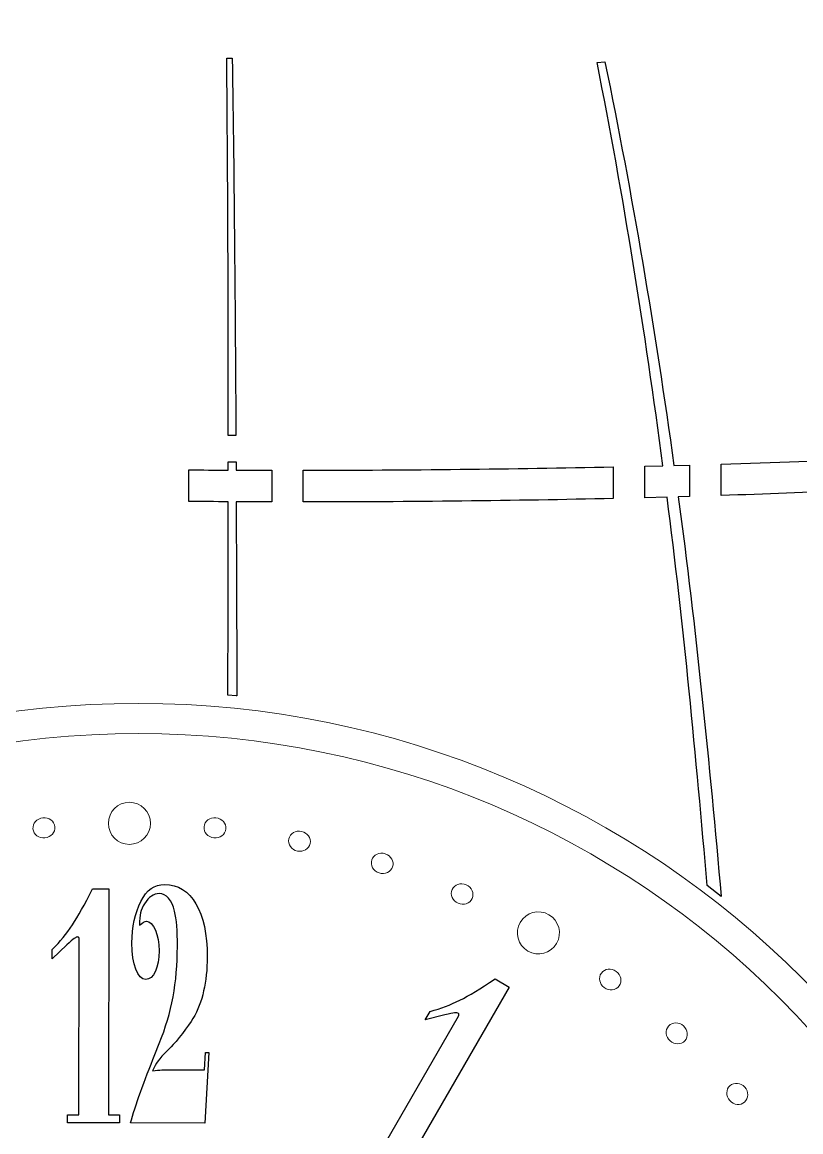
# Model space of a CAD drawing. Header units: millimetres. Extents: x -1775 to -1375, y 1217 to 1617.
# Drawn here: x -1583.4 to -1522.6, y 1452.5 to 1539.2 of the extents above; entities that cross this region are included whole.
import ezdxf

# ---------------------------------------------------------------- set-up
doc = ezdxf.new("R2010")
doc.units = ezdxf.units.MM
doc.header["$MEASUREMENT"] = 0
doc.layers.add('layer 1', color=7, linetype='Continuous')

msp = doc.modelspace()

# ---------------------------------------------------------------- linework, layer by layer
at = {"layer": 'layer 1', "color": 250, "lineweight": 20}
for centre, major_axis in [((-1574.3533, 1412.6137), (0, 73.3232)), ((-1574.3533, 1412.6137), (0, 70.9643)), ((-1575.0653, 1476.5602), (0, 1.6429))]:
    msp.add_ellipse(centre, major_axis=major_axis, ratio=1, dxfattribs=at)
at = {"layer": 'layer 1', "color": 30}
for points, knots in [([(-1574.767, 1617.1094), (-1464.31, 1617.1094), (-1374.767, 1527.5664), (-1374.767, 1417.1094), (-1374.767, 1417.1094), (-1374.767, 1306.6524), (-1464.31, 1217.1094), (-1574.767, 1217.1094), (-1574.767, 1217.1094), (-1685.224, 1217.1094), (-1774.767, 1306.6524), (-1774.767, 1417.1094), (-1774.767, 1417.1094), (-1774.767, 1527.5664), (-1685.224, 1617.1094), (-1574.767, 1617.1094)], [0, 0, 0, 0, 0.2, 0.2, 0.2, 0.2, 0.4, 0.4, 0.4, 0.4, 0.6, 0.6, 0.6, 0.6, 1, 1, 1, 1]), ([(-1567.465, 1536.3611), (-1567.3714, 1526.5346), (-1567.3386, 1516.7071), (-1567.342, 1506.8802), (-1567.342, 1506.8802), (-1567.342, 1506.8802), (-1566.7472, 1506.8802), (-1566.7472, 1506.8802), (-1566.7472, 1506.8802), (-1566.7965, 1516.7074), (-1566.8838, 1526.5349), (-1567.0326, 1536.3612), (-1567.0326, 1536.3612), (-1567.0326, 1536.3612), (-1567.465, 1536.3611), (-1567.465, 1536.3611)], [0, 0, 0, 0, 0.2, 0.2, 0.2, 0.2, 0.4, 0.4, 0.4, 0.4, 0.6, 0.6, 0.6, 0.6, 1, 1, 1, 1]), ([(-1528.8391, 1470.8539), (-1529.7517, 1481.1114), (-1530.8085, 1491.8828), (-1532.1911, 1502.0798), (-1532.1911, 1502.0798), (-1532.1911, 1502.0798), (-1531.3047, 1502.1057), (-1531.3047, 1502.1057), (-1531.3047, 1502.1057), (-1531.3047, 1502.1057), (-1531.3047, 1504.5662), (-1531.3047, 1504.5662), (-1531.3047, 1504.5662), (-1531.3047, 1504.5662), (-1532.529, 1504.5341), (-1532.529, 1504.5341), (-1532.529, 1504.5341), (-1534.0044, 1515.0853), (-1535.7606, 1525.6325), (-1537.9224, 1536.0714), (-1537.9224, 1536.0714), (-1537.9224, 1536.0714), (-1538.5327, 1536.0246), (-1538.5327, 1536.0246), (-1538.5327, 1536.0246), (-1536.4631, 1525.5904), (-1534.7917, 1515.0494), (-1533.3849, 1504.5125), (-1533.3849, 1504.5125), (-1533.3849, 1504.5125), (-1534.8048, 1504.4781), (-1534.8048, 1504.4781), (-1534.8048, 1504.4781), (-1534.8048, 1504.4781), (-1534.8048, 1502.0086), (-1534.8048, 1502.0086), (-1534.8048, 1502.0086), (-1534.8048, 1502.0086), (-1533.0618, 1502.0553), (-1533.0618, 1502.0553), (-1533.0618, 1502.0553), (-1531.7786, 1492.1444), (-1530.7943, 1481.6681), (-1529.9307, 1471.704), (-1529.9307, 1471.704), (-1529.9307, 1471.704), (-1528.8391, 1470.8539), (-1528.8391, 1470.8539)], [0, 0, 0, 0, 0.0769231, 0.0769231, 0.0769231, 0.0769231, 0.1538462, 0.1538462, 0.1538462, 0.1538462, 0.2307692, 0.2307692, 0.2307692, 0.2307692, 0.3076923, 0.3076923, 0.3076923, 0.3076923, 0.3846154, 0.3846154, 0.3846154, 0.3846154, 0.4615385, 0.4615385, 0.4615385, 0.4615385, 0.5384615, 0.5384615, 0.5384615, 0.5384615, 0.6153846, 0.6153846, 0.6153846, 0.6153846, 0.6923077, 0.6923077, 0.6923077, 0.6923077, 0.7692308, 0.7692308, 0.7692308, 0.7692308, 0.8461538, 0.8461538, 0.8461538, 0.8461538, 1, 1, 1, 1]), ([(-1505.4468, 1503.3275), (-1505.4468, 1503.3275), (-1505.4468, 1505.5832), (-1505.4468, 1505.5832), (-1505.4468, 1505.5832), (-1512.7969, 1505.1928), (-1520.6435, 1504.8725), (-1528.8405, 1504.6349), (-1528.8405, 1504.6349), (-1528.8405, 1504.6349), (-1528.8405, 1502.1825), (-1528.8405, 1502.1825), (-1528.8405, 1502.1825), (-1521.9008, 1502.4086), (-1515.433, 1502.7032), (-1509.5816, 1503.0514), (-1509.5816, 1503.0514), (-1508.867, 1503.094), (-1507.4439, 1503.1848), (-1505.4468, 1503.3275)], [0, 0, 0, 0, 0.1666667, 0.1666667, 0.1666667, 0.1666667, 0.3333333, 0.3333333, 0.3333333, 0.3333333, 0.5, 0.5, 0.5, 0.5, 0.6666667, 0.6666667, 0.6666667, 0.6666667, 1, 1, 1, 1]), ([(-1566.7158, 1486.5168), (-1566.7158, 1486.5168), (-1566.6785, 1486.5264), (-1566.6785, 1486.5264), (-1566.6785, 1486.5264), (-1566.6791, 1491.4657), (-1566.707, 1496.7527), (-1566.725, 1501.692), (-1566.725, 1501.692), (-1566.725, 1501.692), (-1563.9481, 1501.6808), (-1563.9481, 1501.6808), (-1563.9481, 1501.6808), (-1563.9481, 1501.6808), (-1563.9481, 1504.1573), (-1563.9481, 1504.1573), (-1563.9481, 1504.1573), (-1563.9481, 1504.1573), (-1566.7347, 1504.1644), (-1566.7347, 1504.1644), (-1566.7347, 1504.1644), (-1566.7347, 1504.1644), (-1566.7374, 1504.8088), (-1566.7374, 1504.8088), (-1566.7374, 1504.8088), (-1566.7374, 1504.8088), (-1567.3432, 1504.8088), (-1567.3432, 1504.8088), (-1567.3432, 1504.8088), (-1567.3432, 1504.8088), (-1567.3439, 1504.1668), (-1567.3439, 1504.1668), (-1567.3439, 1504.1668), (-1568.3652, 1504.1711), (-1569.3882, 1504.1769), (-1570.4127, 1504.1839), (-1570.4127, 1504.1839), (-1570.4127, 1504.1839), (-1570.4127, 1501.7181), (-1570.4127, 1501.7181), (-1570.4127, 1501.7181), (-1569.3875, 1501.709), (-1568.3656, 1501.7016), (-1567.3472, 1501.6955), (-1567.3472, 1501.6955), (-1567.3555, 1496.7908), (-1567.3535, 1491.5383), (-1567.3779, 1486.6337), (-1567.3779, 1486.6337), (-1567.3779, 1486.6337), (-1567.3676, 1486.5869), (-1567.3676, 1486.5869), (-1567.3676, 1486.5869), (-1567.3676, 1486.5869), (-1566.7158, 1486.5168), (-1566.7158, 1486.5168)], [0, 0, 0, 0, 0.0666667, 0.0666667, 0.0666667, 0.0666667, 0.1333333, 0.1333333, 0.1333333, 0.1333333, 0.2, 0.2, 0.2, 0.2, 0.2666667, 0.2666667, 0.2666667, 0.2666667, 0.3333333, 0.3333333, 0.3333333, 0.3333333, 0.4, 0.4, 0.4, 0.4, 0.4666667, 0.4666667, 0.4666667, 0.4666667, 0.5333333, 0.5333333, 0.5333333, 0.5333333, 0.6, 0.6, 0.6, 0.6, 0.6666667, 0.6666667, 0.6666667, 0.6666667, 0.7333333, 0.7333333, 0.7333333, 0.7333333, 0.8, 0.8, 0.8, 0.8, 0.8666667, 0.8666667, 0.8666667, 0.8666667, 1, 1, 1, 1]), ([(-1537.2691, 1501.9479), (-1537.2691, 1501.9479), (-1537.2691, 1504.4227), (-1537.2691, 1504.4227), (-1537.2691, 1504.4227), (-1545.1182, 1504.2548), (-1553.2292, 1504.1625), (-1561.4838, 1504.1565), (-1561.4838, 1504.1565), (-1561.4838, 1504.1565), (-1561.4838, 1501.677), (-1561.4838, 1501.677), (-1561.4838, 1501.677), (-1553.0649, 1501.6735), (-1544.9375, 1501.7696), (-1537.2691, 1501.9479)], [0, 0, 0, 0, 0.2, 0.2, 0.2, 0.2, 0.4, 0.4, 0.4, 0.4, 0.6, 0.6, 0.6, 0.6, 1, 1, 1, 1])]:
    msp.add_open_spline(points, degree=3, knots=knots, dxfattribs=at)
at = {"layer": 'layer 1', "color": 232, "lineweight": 20}
for points, knots in [([(-1574.767, 1617.1094), (-1464.31, 1617.1094), (-1374.767, 1527.5664), (-1374.767, 1417.1094), (-1374.767, 1417.1094), (-1374.767, 1306.6524), (-1464.31, 1217.1094), (-1574.767, 1217.1094), (-1574.767, 1217.1094), (-1685.224, 1217.1094), (-1774.767, 1306.6524), (-1774.767, 1417.1094), (-1774.767, 1417.1094), (-1774.767, 1527.5664), (-1685.224, 1617.1094), (-1574.767, 1617.1094)], [0, 0, 0, 0, 0.2, 0.2, 0.2, 0.2, 0.4, 0.4, 0.4, 0.4, 0.6, 0.6, 0.6, 0.6, 1, 1, 1, 1]), ([(-1567.465, 1536.3611), (-1567.3714, 1526.5346), (-1567.3386, 1516.7071), (-1567.342, 1506.8802), (-1567.342, 1506.8802), (-1567.342, 1506.8802), (-1566.7472, 1506.8802), (-1566.7472, 1506.8802), (-1566.7472, 1506.8802), (-1566.7965, 1516.7074), (-1566.8838, 1526.5349), (-1567.0326, 1536.3612), (-1567.0326, 1536.3612), (-1567.0326, 1536.3612), (-1567.465, 1536.3611), (-1567.465, 1536.3611)], [0, 0, 0, 0, 0.2, 0.2, 0.2, 0.2, 0.4, 0.4, 0.4, 0.4, 0.6, 0.6, 0.6, 0.6, 1, 1, 1, 1]), ([(-1528.8391, 1470.8539), (-1529.7517, 1481.1114), (-1530.8085, 1491.8828), (-1532.1911, 1502.0798), (-1532.1911, 1502.0798), (-1532.1911, 1502.0798), (-1531.3047, 1502.1057), (-1531.3047, 1502.1057), (-1531.3047, 1502.1057), (-1531.3047, 1502.1057), (-1531.3047, 1504.5662), (-1531.3047, 1504.5662), (-1531.3047, 1504.5662), (-1531.3047, 1504.5662), (-1532.529, 1504.5341), (-1532.529, 1504.5341), (-1532.529, 1504.5341), (-1534.0044, 1515.0853), (-1535.7606, 1525.6325), (-1537.9224, 1536.0714), (-1537.9224, 1536.0714), (-1537.9224, 1536.0714), (-1538.5327, 1536.0246), (-1538.5327, 1536.0246), (-1538.5327, 1536.0246), (-1536.4631, 1525.5904), (-1534.7917, 1515.0494), (-1533.3849, 1504.5125), (-1533.3849, 1504.5125), (-1533.3849, 1504.5125), (-1534.8048, 1504.4781), (-1534.8048, 1504.4781), (-1534.8048, 1504.4781), (-1534.8048, 1504.4781), (-1534.8048, 1502.0086), (-1534.8048, 1502.0086), (-1534.8048, 1502.0086), (-1534.8048, 1502.0086), (-1533.0618, 1502.0553), (-1533.0618, 1502.0553), (-1533.0618, 1502.0553), (-1531.7786, 1492.1444), (-1530.7943, 1481.6681), (-1529.9307, 1471.704), (-1529.9307, 1471.704), (-1529.9307, 1471.704), (-1528.8391, 1470.8539), (-1528.8391, 1470.8539)], [0, 0, 0, 0, 0.0769231, 0.0769231, 0.0769231, 0.0769231, 0.1538462, 0.1538462, 0.1538462, 0.1538462, 0.2307692, 0.2307692, 0.2307692, 0.2307692, 0.3076923, 0.3076923, 0.3076923, 0.3076923, 0.3846154, 0.3846154, 0.3846154, 0.3846154, 0.4615385, 0.4615385, 0.4615385, 0.4615385, 0.5384615, 0.5384615, 0.5384615, 0.5384615, 0.6153846, 0.6153846, 0.6153846, 0.6153846, 0.6923077, 0.6923077, 0.6923077, 0.6923077, 0.7692308, 0.7692308, 0.7692308, 0.7692308, 0.8461538, 0.8461538, 0.8461538, 0.8461538, 1, 1, 1, 1]), ([(-1505.4468, 1503.3275), (-1505.4468, 1503.3275), (-1505.4468, 1505.5832), (-1505.4468, 1505.5832), (-1505.4468, 1505.5832), (-1512.7969, 1505.1928), (-1520.6435, 1504.8725), (-1528.8405, 1504.6349), (-1528.8405, 1504.6349), (-1528.8405, 1504.6349), (-1528.8405, 1502.1825), (-1528.8405, 1502.1825), (-1528.8405, 1502.1825), (-1521.9008, 1502.4086), (-1515.433, 1502.7032), (-1509.5816, 1503.0514), (-1509.5816, 1503.0514), (-1508.867, 1503.094), (-1507.4439, 1503.1848), (-1505.4468, 1503.3275)], [0, 0, 0, 0, 0.1666667, 0.1666667, 0.1666667, 0.1666667, 0.3333333, 0.3333333, 0.3333333, 0.3333333, 0.5, 0.5, 0.5, 0.5, 0.6666667, 0.6666667, 0.6666667, 0.6666667, 1, 1, 1, 1]), ([(-1566.7158, 1486.5168), (-1566.7158, 1486.5168), (-1566.6785, 1486.5264), (-1566.6785, 1486.5264), (-1566.6785, 1486.5264), (-1566.6791, 1491.4657), (-1566.707, 1496.7527), (-1566.725, 1501.692), (-1566.725, 1501.692), (-1566.725, 1501.692), (-1563.9481, 1501.6808), (-1563.9481, 1501.6808), (-1563.9481, 1501.6808), (-1563.9481, 1501.6808), (-1563.9481, 1504.1573), (-1563.9481, 1504.1573), (-1563.9481, 1504.1573), (-1563.9481, 1504.1573), (-1566.7347, 1504.1644), (-1566.7347, 1504.1644), (-1566.7347, 1504.1644), (-1566.7347, 1504.1644), (-1566.7374, 1504.8088), (-1566.7374, 1504.8088), (-1566.7374, 1504.8088), (-1566.7374, 1504.8088), (-1567.3432, 1504.8088), (-1567.3432, 1504.8088), (-1567.3432, 1504.8088), (-1567.3432, 1504.8088), (-1567.3439, 1504.1668), (-1567.3439, 1504.1668), (-1567.3439, 1504.1668), (-1568.3652, 1504.1711), (-1569.3882, 1504.1769), (-1570.4127, 1504.1839), (-1570.4127, 1504.1839), (-1570.4127, 1504.1839), (-1570.4127, 1501.7181), (-1570.4127, 1501.7181), (-1570.4127, 1501.7181), (-1569.3875, 1501.709), (-1568.3656, 1501.7016), (-1567.3472, 1501.6955), (-1567.3472, 1501.6955), (-1567.3555, 1496.7908), (-1567.3535, 1491.5383), (-1567.3779, 1486.6337), (-1567.3779, 1486.6337), (-1567.3779, 1486.6337), (-1567.3676, 1486.5869), (-1567.3676, 1486.5869), (-1567.3676, 1486.5869), (-1567.3676, 1486.5869), (-1566.7158, 1486.5168), (-1566.7158, 1486.5168)], [0, 0, 0, 0, 0.0666667, 0.0666667, 0.0666667, 0.0666667, 0.1333333, 0.1333333, 0.1333333, 0.1333333, 0.2, 0.2, 0.2, 0.2, 0.2666667, 0.2666667, 0.2666667, 0.2666667, 0.3333333, 0.3333333, 0.3333333, 0.3333333, 0.4, 0.4, 0.4, 0.4, 0.4666667, 0.4666667, 0.4666667, 0.4666667, 0.5333333, 0.5333333, 0.5333333, 0.5333333, 0.6, 0.6, 0.6, 0.6, 0.6666667, 0.6666667, 0.6666667, 0.6666667, 0.7333333, 0.7333333, 0.7333333, 0.7333333, 0.8, 0.8, 0.8, 0.8, 0.8666667, 0.8666667, 0.8666667, 0.8666667, 1, 1, 1, 1]), ([(-1537.2691, 1501.9479), (-1537.2691, 1501.9479), (-1537.2691, 1504.4227), (-1537.2691, 1504.4227), (-1537.2691, 1504.4227), (-1545.1182, 1504.2548), (-1553.2292, 1504.1625), (-1561.4838, 1504.1565), (-1561.4838, 1504.1565), (-1561.4838, 1504.1565), (-1561.4838, 1501.677), (-1561.4838, 1501.677), (-1561.4838, 1501.677), (-1553.0649, 1501.6735), (-1544.9375, 1501.7696), (-1537.2691, 1501.9479)], [0, 0, 0, 0, 0.2, 0.2, 0.2, 0.2, 0.4, 0.4, 0.4, 0.4, 0.6, 0.6, 0.6, 0.6, 1, 1, 1, 1])]:
    msp.add_open_spline(points, degree=3, knots=knots, dxfattribs=at)
at = {"layer": 'layer 1', "color": 250, "lineweight": 20}
for points in [[(-1581.8266, 1476.9913), (-1581.3558, 1477.0408), (-1580.9374, 1476.7312), (-1580.8921, 1476.2997), (-1580.8921, 1476.2997), (-1580.8467, 1475.8683), (-1581.1916, 1475.4785), (-1581.6624, 1475.429), (-1581.6624, 1475.429), (-1582.1332, 1475.3795), (-1582.5516, 1475.6891), (-1582.597, 1476.1205), (-1582.597, 1476.1205), (-1582.6423, 1476.552), (-1582.2974, 1476.9418), (-1581.8266, 1476.9913)], [(-1568.304, 1476.9913), (-1567.8332, 1476.9418), (-1567.4883, 1476.552), (-1567.5337, 1476.1205), (-1567.5337, 1476.1205), (-1567.579, 1475.6891), (-1567.9974, 1475.3795), (-1568.4682, 1475.429), (-1568.4682, 1475.429), (-1568.939, 1475.4785), (-1569.2839, 1475.8683), (-1569.2386, 1476.2997), (-1569.2386, 1476.2997), (-1569.1932, 1476.7312), (-1568.7748, 1477.0408), (-1568.304, 1476.9913)], [(-1561.6168, 1475.9321), (-1561.1538, 1475.8337), (-1560.8515, 1475.41), (-1560.9417, 1474.9856), (-1560.9417, 1474.9856), (-1561.0319, 1474.5613), (-1561.4804, 1474.2971), (-1561.9434, 1474.3955), (-1561.9434, 1474.3955), (-1562.4065, 1474.494), (-1562.7087, 1474.9177), (-1562.6185, 1475.3421), (-1562.6185, 1475.3421), (-1562.5283, 1475.7664), (-1562.0798, 1476.0306), (-1561.6168, 1475.9321)], [(-1555.0769, 1474.1798), (-1554.6267, 1474.0335), (-1554.3704, 1473.5805), (-1554.5044, 1473.1679), (-1554.5044, 1473.1679), (-1554.6385, 1472.7553), (-1555.1121, 1472.5395), (-1555.5624, 1472.6857), (-1555.5624, 1472.6857), (-1556.0126, 1472.832), (-1556.2689, 1473.285), (-1556.1348, 1473.6976), (-1556.1348, 1473.6976), (-1556.0008, 1474.1102), (-1555.5271, 1474.3261), (-1555.0769, 1474.1798)], [(-1548.756, 1471.7534), (-1548.3236, 1471.5609), (-1548.116, 1471.0836), (-1548.2925, 1470.6872), (-1548.2925, 1470.6872), (-1548.4689, 1470.2909), (-1548.9625, 1470.1258), (-1549.395, 1470.3183), (-1549.395, 1470.3183), (-1549.8275, 1470.5109), (-1550.035, 1470.9882), (-1549.8586, 1471.3845), (-1549.8586, 1471.3845), (-1549.6821, 1471.7808), (-1549.1885, 1471.946), (-1548.756, 1471.7534)], [(-1542.2947, 1469.4222), (-1541.5089, 1468.9685), (-1541.2397, 1467.9638), (-1541.6934, 1467.178), (-1541.6934, 1467.178), (-1542.147, 1466.3922), (-1543.1518, 1466.123), (-1543.9376, 1466.5766), (-1543.9376, 1466.5766), (-1544.7234, 1467.0303), (-1544.9926, 1468.0351), (-1544.5389, 1468.8209), (-1544.5389, 1468.8209), (-1544.0852, 1469.6067), (-1543.0805, 1469.8759), (-1542.2947, 1469.4222)], [(-1537.0451, 1464.9921), (-1536.6621, 1464.7139), (-1536.5584, 1464.2038), (-1536.8134, 1463.8529), (-1536.8134, 1463.8529), (-1537.0684, 1463.5019), (-1537.5855, 1463.443), (-1537.9685, 1463.7212), (-1537.9685, 1463.7212), (-1538.3515, 1463.9995), (-1538.4553, 1464.5095), (-1538.2003, 1464.8605), (-1538.2003, 1464.8605), (-1537.9453, 1465.2115), (-1537.4281, 1465.2704), (-1537.0451, 1464.9921)], [(-1531.7834, 1460.7313), (-1531.4316, 1460.4145), (-1531.3817, 1459.8964), (-1531.672, 1459.574), (-1531.672, 1459.574), (-1531.9623, 1459.2516), (-1532.4828, 1459.2471), (-1532.8346, 1459.5638), (-1532.8346, 1459.5638), (-1533.1864, 1459.8806), (-1533.2363, 1460.3987), (-1532.946, 1460.7211), (-1532.946, 1460.7211), (-1532.6557, 1461.0435), (-1532.1352, 1461.048), (-1531.7834, 1460.7313)], [(-1526.9959, 1455.9438), (-1526.6791, 1455.592), (-1526.6836, 1455.0715), (-1527.0061, 1454.7812), (-1527.0061, 1454.7812), (-1527.3285, 1454.4909), (-1527.8466, 1454.5408), (-1528.1633, 1454.8926), (-1528.1633, 1454.8926), (-1528.4801, 1455.2444), (-1528.4755, 1455.7649), (-1528.1531, 1456.0552), (-1528.1531, 1456.0552), (-1527.8307, 1456.3454), (-1527.3126, 1456.2955), (-1526.9959, 1455.9438)]]:
    msp.add_open_spline(points, degree=3, knots=[0, 0, 0, 0, 0.2, 0.2, 0.2, 0.2, 0.4, 0.4, 0.4, 0.4, 0.6, 0.6, 0.6, 0.6, 1, 1, 1, 1], dxfattribs=at)
at = {"layer": 'layer 1', "color": 250}
for points, knots in [([(-1569.1801, 1453.1322), (-1569.1801, 1453.1322), (-1568.8493, 1458.6432), (-1568.8493, 1458.6432), (-1568.8493, 1458.6432), (-1568.8493, 1458.6432), (-1569.1183, 1458.6437), (-1569.1183, 1458.6437), (-1569.1183, 1458.6437), (-1569.1183, 1458.6437), (-1569.1977, 1457.3001), (-1569.1977, 1457.3001), (-1569.1977, 1457.3001), (-1569.1977, 1457.3001), (-1571.7845, 1457.3051), (-1571.7845, 1457.3051), (-1571.7845, 1457.3051), (-1572.3993, 1457.3063), (-1572.6681, 1457.2795), (-1573.2574, 1457.2258), (-1573.2574, 1457.2258), (-1572.9873, 1457.8286), (-1572.7562, 1458.1295), (-1572.1017, 1458.814), (-1572.1017, 1458.814), (-1572.1017, 1458.814), (-1571.8068, 1459.0876), (-1571.8068, 1459.0876), (-1571.8068, 1459.0876), (-1571.4219, 1459.4707), (-1570.4075, 1460.785), (-1570.0992, 1461.3052), (-1570.0992, 1461.3052), (-1569.3539, 1462.5927), (-1568.9924, 1464.1549), (-1568.9886, 1466.1291), (-1568.9886, 1466.1291), (-1568.9818, 1469.6388), (-1570.2327, 1471.78), (-1572.3073, 1471.784), (-1572.3073, 1471.784), (-1573.127, 1471.7856), (-1573.7041, 1471.3757), (-1574.1796, 1470.4443), (-1574.1796, 1470.4443), (-1574.6167, 1469.5948), (-1574.8623, 1468.4165), (-1574.8646, 1467.21), (-1574.8646, 1467.21), (-1574.8678, 1465.537), (-1574.4218, 1464.3574), (-1573.7815, 1464.3561), (-1573.7815, 1464.3561), (-1573.1924, 1464.355), (-1572.7424, 1465.3136), (-1572.7399, 1466.6026), (-1572.7399, 1466.6026), (-1572.7376, 1467.8363), (-1573.2093, 1468.9068), (-1573.7344, 1468.9078), (-1573.7344, 1468.9078), (-1573.8625, 1468.9081), (-1574.0164, 1468.8259), (-1574.2729, 1468.607), (-1574.2729, 1468.607), (-1574.2713, 1469.4296), (-1574.1808, 1469.8133), (-1573.8855, 1470.2791), (-1573.8855, 1470.2791), (-1573.5642, 1470.7993), (-1573.1538, 1471.0728), (-1572.7313, 1471.072), (-1572.7313, 1471.072), (-1572.1936, 1471.0709), (-1571.7462, 1470.5493), (-1571.5429, 1469.6987), (-1571.5429, 1469.6987), (-1571.3779, 1469.0402), (-1571.3153, 1468.2175), (-1571.3178, 1466.9289), (-1571.3178, 1466.9289), (-1571.3232, 1464.1044), (-1571.7503, 1461.802), (-1572.7283, 1459.3636), (-1572.7283, 1459.3636), (-1572.7283, 1459.3636), (-1573.0756, 1458.4868), (-1573.0756, 1458.4868), (-1573.0756, 1458.4868), (-1573.8991, 1456.4593), (-1574.6073, 1454.4864), (-1574.9811, 1453.1433), (-1574.9811, 1453.1433), (-1574.9811, 1453.1433), (-1569.1801, 1453.1322), (-1569.1801, 1453.1322)], [0, 0, 0, 0, 0.04, 0.04, 0.04, 0.04, 0.08, 0.08, 0.08, 0.08, 0.12, 0.12, 0.12, 0.12, 0.16, 0.16, 0.16, 0.16, 0.2, 0.2, 0.2, 0.2, 0.24, 0.24, 0.24, 0.24, 0.28, 0.28, 0.28, 0.28, 0.32, 0.32, 0.32, 0.32, 0.36, 0.36, 0.36, 0.36, 0.4, 0.4, 0.4, 0.4, 0.44, 0.44, 0.44, 0.44, 0.48, 0.48, 0.48, 0.48, 0.52, 0.52, 0.52, 0.52, 0.56, 0.56, 0.56, 0.56, 0.6, 0.6, 0.6, 0.6, 0.64, 0.64, 0.64, 0.64, 0.68, 0.68, 0.68, 0.68, 0.72, 0.72, 0.72, 0.72, 0.76, 0.76, 0.76, 0.76, 0.8, 0.8, 0.8, 0.8, 0.84, 0.84, 0.84, 0.84, 0.88, 0.88, 0.88, 0.88, 0.92, 0.92, 0.92, 0.92, 1, 1, 1, 1]), ([(-1576.675, 1471.4362), (-1576.675, 1471.4362), (-1577.9556, 1471.4386), (-1577.9556, 1471.4386), (-1577.9556, 1471.4386), (-1579.2155, 1468.9183), (-1579.8191, 1468.0144), (-1581.0894, 1466.7007), (-1581.0894, 1466.7007), (-1581.0894, 1466.7007), (-1581.0908, 1465.9605), (-1581.0908, 1465.9605), (-1581.0908, 1465.9605), (-1581.0908, 1465.9605), (-1579.9491, 1467.0552), (-1579.9491, 1467.0552), (-1579.9491, 1467.0552), (-1579.4102, 1467.575), (-1579.2434, 1467.6842), (-1579.0898, 1467.684), (-1579.0898, 1467.684), (-1579.0385, 1467.6839), (-1578.9875, 1467.6017), (-1578.9877, 1467.4921), (-1578.9877, 1467.4921), (-1578.9877, 1467.4921), (-1579.014, 1453.7819), (-1579.014, 1453.7819), (-1579.014, 1453.7819), (-1579.014, 1453.7819), (-1579.9104, 1453.7836), (-1579.9104, 1453.7836), (-1579.9104, 1453.7836), (-1579.9104, 1453.7836), (-1579.9116, 1453.1528), (-1579.9116, 1453.1528), (-1579.9116, 1453.1528), (-1579.9116, 1453.1528), (-1575.8522, 1453.145), (-1575.8522, 1453.145), (-1575.8522, 1453.145), (-1575.8522, 1453.145), (-1575.8509, 1453.7758), (-1575.8509, 1453.7758), (-1575.8509, 1453.7758), (-1575.8509, 1453.7758), (-1576.7089, 1453.7774), (-1576.7089, 1453.7774), (-1576.7089, 1453.7774), (-1576.7089, 1453.7774), (-1576.675, 1471.4362), (-1576.675, 1471.4362)], [0, 0, 0, 0, 0.0714286, 0.0714286, 0.0714286, 0.0714286, 0.1428571, 0.1428571, 0.1428571, 0.1428571, 0.2142857, 0.2142857, 0.2142857, 0.2142857, 0.2857143, 0.2857143, 0.2857143, 0.2857143, 0.3571429, 0.3571429, 0.3571429, 0.3571429, 0.4285714, 0.4285714, 0.4285714, 0.4285714, 0.5, 0.5, 0.5, 0.5, 0.5714286, 0.5714286, 0.5714286, 0.5714286, 0.6428571, 0.6428571, 0.6428571, 0.6428571, 0.7142857, 0.7142857, 0.7142857, 0.7142857, 0.7857143, 0.7857143, 0.7857143, 0.7857143, 0.8571429, 0.8571429, 0.8571429, 0.8571429, 1, 1, 1, 1]), ([(-1545.393, 1463.7616), (-1545.393, 1463.7616), (-1546.502, 1464.4019), (-1546.502, 1464.4019), (-1546.502, 1464.4019), (-1548.8502, 1462.8446), (-1549.8241, 1462.3618), (-1551.5801, 1461.8558), (-1551.5801, 1461.8558), (-1551.5801, 1461.8558), (-1551.9501, 1461.2149), (-1551.9501, 1461.2149), (-1551.9501, 1461.2149), (-1551.9501, 1461.2149), (-1550.4147, 1461.5949), (-1550.4147, 1461.5949), (-1550.4147, 1461.5949), (-1549.6885, 1461.777), (-1549.4894, 1461.7886), (-1549.3564, 1461.7118), (-1549.3564, 1461.7118), (-1549.312, 1461.6862), (-1549.3087, 1461.5895), (-1549.3635, 1461.4946), (-1549.3635, 1461.4946), (-1549.3635, 1461.4946), (-1556.2186, 1449.6212), (-1556.2186, 1449.6212), (-1556.2186, 1449.6212), (-1556.2186, 1449.6212), (-1556.995, 1450.0694), (-1556.995, 1450.0694), (-1556.995, 1450.0694), (-1556.995, 1450.0694), (-1557.3104, 1449.5231), (-1557.3104, 1449.5231), (-1557.3104, 1449.5231), (-1557.3104, 1449.5231), (-1553.7947, 1447.4934), (-1553.7947, 1447.4934), (-1553.7947, 1447.4934), (-1553.7947, 1447.4934), (-1553.4793, 1448.0396), (-1553.4793, 1448.0396), (-1553.4793, 1448.0396), (-1553.4793, 1448.0396), (-1554.2224, 1448.4686), (-1554.2224, 1448.4686), (-1554.2224, 1448.4686), (-1554.2224, 1448.4686), (-1545.393, 1463.7616), (-1545.393, 1463.7616)], [0, 0, 0, 0, 0.0714286, 0.0714286, 0.0714286, 0.0714286, 0.1428571, 0.1428571, 0.1428571, 0.1428571, 0.2142857, 0.2142857, 0.2142857, 0.2142857, 0.2857143, 0.2857143, 0.2857143, 0.2857143, 0.3571429, 0.3571429, 0.3571429, 0.3571429, 0.4285714, 0.4285714, 0.4285714, 0.4285714, 0.5, 0.5, 0.5, 0.5, 0.5714286, 0.5714286, 0.5714286, 0.5714286, 0.6428571, 0.6428571, 0.6428571, 0.6428571, 0.7142857, 0.7142857, 0.7142857, 0.7142857, 0.7857143, 0.7857143, 0.7857143, 0.7857143, 0.8571429, 0.8571429, 0.8571429, 0.8571429, 1, 1, 1, 1])]:
    msp.add_open_spline(points, degree=3, knots=knots, dxfattribs=at)

doc.saveas('drawing.dxf')
